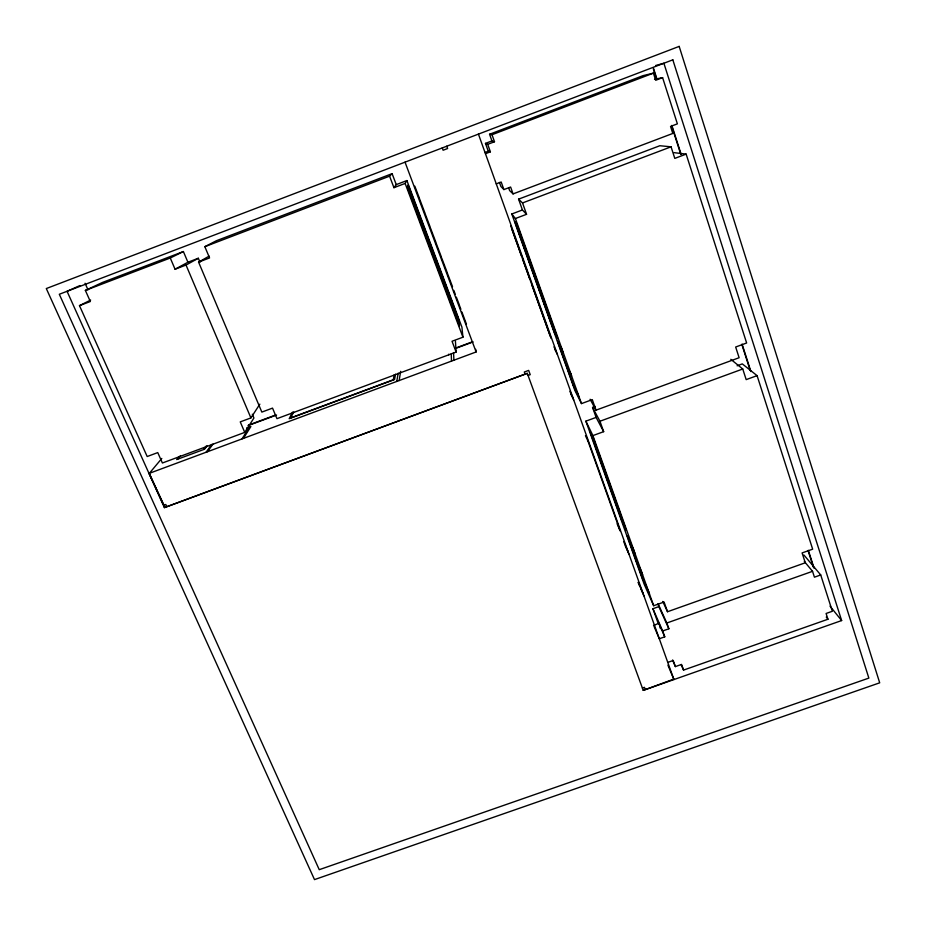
<?xml version="1.0" encoding="UTF-8"?>
<svg xmlns="http://www.w3.org/2000/svg" width="926" height="926" viewBox="0 0 926 926"><rect width="100%" height="100%" fill="white"/><g stroke="black" fill="none" stroke-linecap="round" stroke-linejoin="round"><path stroke-width="1.39" d="M433.715 257.127L433.889 253.99L446.54 287.673L446.668 291.597M432.569 254.083L432.778 251.015L420.508 218.351L420.01 220.643M399.141 380.563L400.657 371.338M396.756 381.443L398.192 373.143M395.552 374.162L394.569 379.533L289.19 418.691L292.604 412.082M394.233 374.787L393.295 379.776L290.648 417.915L293.692 411.977M418.969 217.888L419.501 215.665L409.026 187.77L408.239 189.321M393.944 187.689L396.247 184.61L392.103 173.648L389.58 176.171L393.944 187.689L405.137 183.417L406.896 180.547L461.912 327.133L462.942 337.203L452.038 341.266L456.124 352.065L276.967 418.668L272.533 408.111L261.838 412.093L198.581 262.127L209.126 256.143M243.399 438.403L250.865 426.562L246.872 428.043M241.999 438.924L249.314 427.372L246.652 428.368M90.644 300.059L79.474 305.649L147.188 456.53L157.756 452.594L162.397 463L244.742 432.396L253.932 417.996L252.335 414.223M244.742 432.396L240.251 421.886L250.911 417.915L259.847 404.153M207.482 451.738L212.934 444.11M206.081 452.258L211.718 444.411M79.925 285.555L67.054 291.296L164.388 507.622L527.276 373.34L643.234 690.368L841.641 620.559L663.884 63.246L655.62 65.526M207.019 445.811L204.53 449.214L176.716 459.551L179.088 456.541M203.708 449.341L206.035 446.17M177.908 458.926L180.477 455.673M161.795 458.451L149.098 473.626L165.036 507.379M405.032 162.154L476.126 351.961L149.329 473.336L163.126 503.999M175.06 269.223L187.909 262.243L183.383 251.548L170.28 258.007L175.06 269.223L186.022 265.044L198.338 258.261L200.016 262.243M198.581 262.127L209.565 257.937L204.843 246.686L216.29 240.772L392.103 173.648M79.474 305.649L90.331 301.517L85.377 290.417L102.508 282.43L183.383 251.548M489.565 134.258L492.007 134.745L494.507 141.747L491.938 140.926L489.565 134.258L643.084 75.631L653.409 73.131L655.701 80.273L662.599 77.634L677.381 123.852L670.551 126.445L672.797 133.448L513.062 193.904L509.636 190.594L508.698 187.978M492.007 134.745L653.409 73.131M85.377 290.417L170.28 258.007M204.843 246.686L389.58 176.171M488.372 151.47L485.479 143.38L491.938 140.926M485.479 143.38L487.724 144.34L494.507 141.747M187.909 262.243L198.338 258.261M396.247 184.61L406.896 180.547M485.317 152.396L488.928 151.019L490.398 151.829L485.432 153.716M496.243 183.88L501.186 182.005L503.894 189.587L510.62 187.04L513.062 193.904M522.426 209.971L511.8 213.987L515.388 218.524L526.558 214.311L522.426 209.971L518.583 199.148L659.844 145.729L671.061 146.817L674.799 158.392L686.143 154.11L746.634 342.99L735.661 347.019L739.122 357.725L596.02 410.16L590.117 399.256M518.583 199.148L522.53 202.944L671.061 146.817M248.399 425.15L275.473 415.079M455.499 348.107L471.751 342.064M248.099 425.613L276.573 415.022M455.523 348.454L473.151 341.902M164.388 507.622L527.276 373.34M528.063 375.47L530.228 374.671L528.665 370.4L524.324 372.009L525.111 374.139M511.8 213.987L574.93 390.564L581.482 403.597L592.293 399.627L596.02 410.16M596.112 417.406L585.869 421.156L592.918 435.59L603.659 431.666L596.112 417.406L592.571 407.428L595.256 406.433M737.119 365.793L742.305 363.895L757.086 375.643L812.658 549.176L802.101 552.926L805.273 562.788L667.519 611.727L662.75 601.449M592.571 407.428L599.955 421.237L742.756 368.999L746.182 379.625L757.086 375.643M585.869 421.156L644.137 584.132L653.675 605.731L664.081 602.039L667.519 611.727M652.934 608.729L658.861 606.611L668.873 628.777L662.657 630.976L652.934 608.729L658.108 623.21M654.057 626.404L659.289 638.755L664.752 636.822L658.849 623.291L653.524 625.49M658.062 603.659L666.813 623.013L812.542 571.319L814.429 577.187L820.725 574.953L832.358 611.264L826.096 613.475L827.948 619.239L683.562 670.088L681.212 664.799M667.773 662.403L673.202 660.493L675.378 666.593L681.548 664.417L683.562 670.088M642.401 688.053L644.438 687.335L645.121 689.21M654.532 79.347L662.599 77.634M674.209 152.674L686.143 154.11M478.429 134.108L673.769 679.128L643.234 690.368M730.799 359.311L742.756 368.999M503.894 189.587L500.897 186.485L499.45 182.445M658.849 623.291L659.15 624.726M803.93 555.021L820.725 574.953M804.312 561.422L812.542 571.319M830.032 606.183L841.641 620.559M826.258 617.075L827.948 619.239M517.657 226.673L515.932 224.37L525.019 249.8L526.94 252.682M527.554 254.372L525.609 251.467L535.193 278.275L537.335 281.782M537.994 283.599L535.83 280.046L544.997 305.684L547.347 309.793M547.903 311.344L545.541 307.2L554.061 331.057L556.619 335.721M562.256 349.762L557.475 340.861L573.946 386.929L579.352 397.624M558.644 343.916L563.228 352.482M565.994 364.474L570.844 373.803M566.724 366.511L571.597 375.91M553.968 346.88L556.376 351.637M573.287 384.869L578.403 394.951M555.044 349.796L557.359 354.38M590.985 434.028L593.994 440.244M569.849 391.304L572.743 397.312M570.659 393.654L573.715 400.009M598.809 455.928L601.969 462.56M599.411 457.594L602.571 464.25M606.576 477.642L609.875 484.68M607.12 479.17L610.431 486.231M585.452 435.671L587.86 440.857M614.54 499.924L617.978 507.367M615.072 501.406L618.51 508.872M621.89 520.505L626.173 530.181L593.647 439.144L590.302 432.245L622.191 521.454M634.16 551.086L627.388 536.119L642.262 577.72L649.508 594.052M628.627 539.36L635.062 553.598M166.703 506.534L165.789 504.496L163.694 505.272L164.608 507.309M635.236 557.846L641.868 572.673M635.954 559.86L642.609 574.745M85.076 283.263L88.016 289.861M641.787 576.192L648.628 591.587M617.121 523.792L619.668 529.788M623.603 541.479L628.164 551.908M625.258 545.703L629.055 554.408M672.542 660.03L675.378 666.593M638.222 582.222L643.038 593.404M638.269 582.709L639.959 586.656M641.093 589.283L643.917 595.858M186.022 265.044L250.911 417.915M667.912 665.157L673.943 679.557M405.137 183.417L462.942 337.203M414.813 186.161L419.212 197.689M419.374 198.338L424.756 212.529M424.941 213.223L430.312 227.368M430.509 228.109L435.868 242.207M436.077 242.994L441.413 257.046M441.656 257.879L446.969 271.885M447.223 272.765L452.525 286.713M453.809 290.359L455.326 294.41M456.333 297.119L459.088 304.249M459.377 305.244L460.893 309.296M461.912 312.004L466.461 324.181M446.76 146.192L447.617 148.519L443.103 150.244L442.258 147.917M510.689 225.701L551.12 338.453M587.582 440.012L620.223 531.061M511.823 229L521.546 256.108M522.519 258.829L529.811 279.166M531.755 284.583L550.229 336.115M658.073 604.4L658.861 606.611M515.388 218.524L581.482 403.597M592.918 435.59L653.675 605.731M662.657 630.976L664.752 636.822M487.724 144.34L490.398 151.829M522.53 202.944L526.558 214.311M599.955 421.237L603.659 431.666M666.813 623.013L668.873 628.777M659.694 626.393L660.435 628.534M653.305 67.667L656.835 78.664M671.848 125.415L681.131 154.295M742.073 344.055L750.905 371.558M808.329 550.31L814.07 568.194M653.397 69.137L656.488 78.768M671.975 126.955L680.818 154.48M742.282 345.826L750.245 370.608M808.178 550.935L813.491 567.453M475.721 349.322L476.126 351.961M458.532 323.197L458.127 318.556L447.582 290.44L447.733 294.433M455.43 341.312L456.124 352.065M453.52 352.575L453.937 360.202M451.228 353.975L451.529 361.094M448.693 354.195L448.705 354.82M408.158 185.165L407.22 186.89L459.481 325.987L458.983 320.558L408.158 185.165M679.175 46.393L46.3 288.553L314.504 879.607L879.7 682.821L679.175 46.393M672.832 59.831L59.31 294.26L319.25 869.688L868.854 678.098L672.832 59.831M516.87 224.266L514.879 221.638L554.72 333.117L557.73 338.627L516.87 224.266"/></g></svg>
